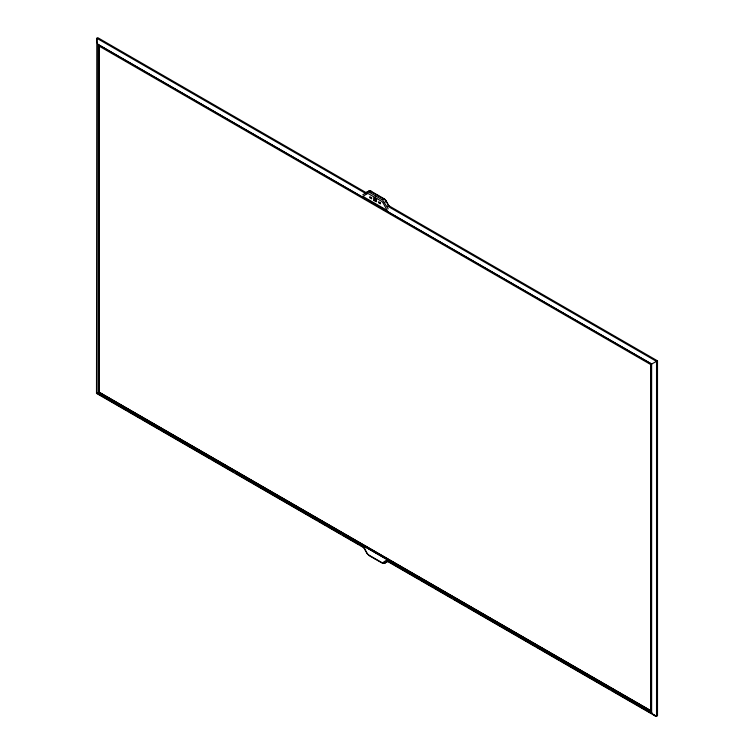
<?xml version="1.0" encoding="UTF-8"?>
<svg xmlns="http://www.w3.org/2000/svg" width="754" height="754" viewBox="0 0 754 754"><rect width="100%" height="100%" fill="white"/><g stroke="black" fill="none" stroke-linecap="round" stroke-linejoin="round"><path stroke-width="1.13" d="M99.038 392.155L650.636 710.617L99.038 392.155L99.038 46.069L99.302 392.014M375.068 197.52L375.728 195.974M382.589 563.351L384.257 563.436L386.425 562.135M366.972 192.176L369.29 192.261L382.674 200.064L388.169 208.83M374.729 198.472L375.077 200.055A1.395 0.801 60 0 0 376.01 200.602L376.01 198.839A1.395 0.801 60 0 0 375.077 198.302L374.7 198.453M375.605 200.13L375.247 198.99M364.502 548.111L96.503 393.381L96.823 38.256L97.784 37.7L366.934 193.09M375.209 198.896L374.964 199.574L375.775 200.027M362.778 194.796L368.593 191.148A5.259 3.035 60 0 1 371.298 191.393L369.545 192.402M366.161 192.722L368.706 191.167A5.174 2.988 60 0 1 371.383 191.412M387.207 559.779L383.173 562.399A3.704 2.139 60 0 1 381.43 562.333L368.706 554.982A3.704 2.139 60 0 1 366.953 553.04L363.437 546.678M384.625 563.257L387.867 561.155M384.926 562.484A5.259 3.035 60 0 0 386.387 562.258L388.008 561.193M366.972 553.313L363.287 546.593M373.909 200.319L376.717 201.393L376.246 201.667L373.909 200.319L373.909 197.774L376.717 198.858M381.91 199.546L383.748 198.547A5.174 2.988 60 0 1 386.425 201.384L384.625 202.43M386.915 561.051L654.915 715.782L656.536 716.3L657.497 715.744L657.497 360.846L651.927 363.871M98.058 44.439L651.616 364.031L651.616 712.247L98.058 392.655L98.058 44.439L651.616 364.031M98.058 392.655L651.616 712.247M97.747 392.815L96.521 393.39M367.151 553.606L369.29 555.726L382.674 563.37M377.49 194.956L378.15 195.738M375.652 559.43L375.068 558.667M371.298 191.384L383.673 198.528A5.259 3.035 60 0 1 386.387 201.412L388.913 205.983M371.986 192.176L384.512 199.424A3.704 2.139 60 0 1 385.379 200.159M388.348 205.456L657.497 360.846M365.973 193.646L96.823 38.256L97.002 42.403A7.842 6.4 57 0 0 97.747 43.921M387.386 206.012L656.536 361.402L656.536 716.3L653.473 714.538M99.038 46.069L650.655 364.512L650.636 710.617M96.823 393.154L102.94 396.689M104.976 397.867L126.389 410.223M128.425 411.401L140.659 418.461M142.704 419.639L159.009 429.054M161.054 430.232L209.989 458.489M212.025 459.667L219.169 463.785M221.205 464.964L233.438 472.023M235.474 473.201L251.789 482.626M253.825 483.804L266.058 490.863M268.104 492.042L317.038 520.298M319.074 521.466L326.209 525.595M328.254 526.763L340.488 533.832M342.523 535.01L358.838 544.426M360.874 545.604L364.955 547.96M388.404 561.494L409.808 573.86M411.854 575.038L418.988 579.157M421.024 580.335L433.258 587.394M435.303 588.572L451.608 597.988M453.654 599.166L465.887 606.235M467.923 607.404L516.858 635.66M518.903 636.838L526.038 640.957M528.073 642.135L535.208 646.253M537.253 647.432L540.307 649.194M542.352 650.372L558.657 659.797M560.703 660.975L609.637 689.222M611.673 690.4L633.087 702.766M635.122 703.944L651.437 713.359M654.915 715.782L652.926 714.132A7.842 6.4 57 0 1 651.927 712.766M388.772 205.908L386.255 201.365A3.704 2.139 60 0 0 385.699 200.526M651.447 364.107L651.447 711.644L98.51 392.41L98.51 44.872M651.136 364.276L651.136 711.456M376.246 199.122L376.246 201.667M374.37 197.501L374.37 200.046M370.6 191.808A3.704 2.139 60 0 1 371.251 191.865M386.425 562.145A5.174 2.988 60 0 1 384.983 562.371M374.465 198.764L374.898 200.159A1.395 0.801 60 0 0 375.831 200.705L375.831 198.943A1.395 0.801 60 0 0 374.898 198.396L374.465 198.764M375.087 199.056L375.944 199.942L375.087 199.056M366.962 193.787L362.928 196.398L387.207 210.413L383.173 203.146A3.704 2.139 60 0 0 381.43 201.205L368.706 193.853A3.704 2.139 60 0 0 366.953 193.778M371.628 197.793L369.762 196.709L369.762 197.727L371.628 198.811L371.628 197.793M380.478 202.835L378.612 201.752L378.612 202.769L380.478 203.844L380.478 202.835"/></g></svg>
